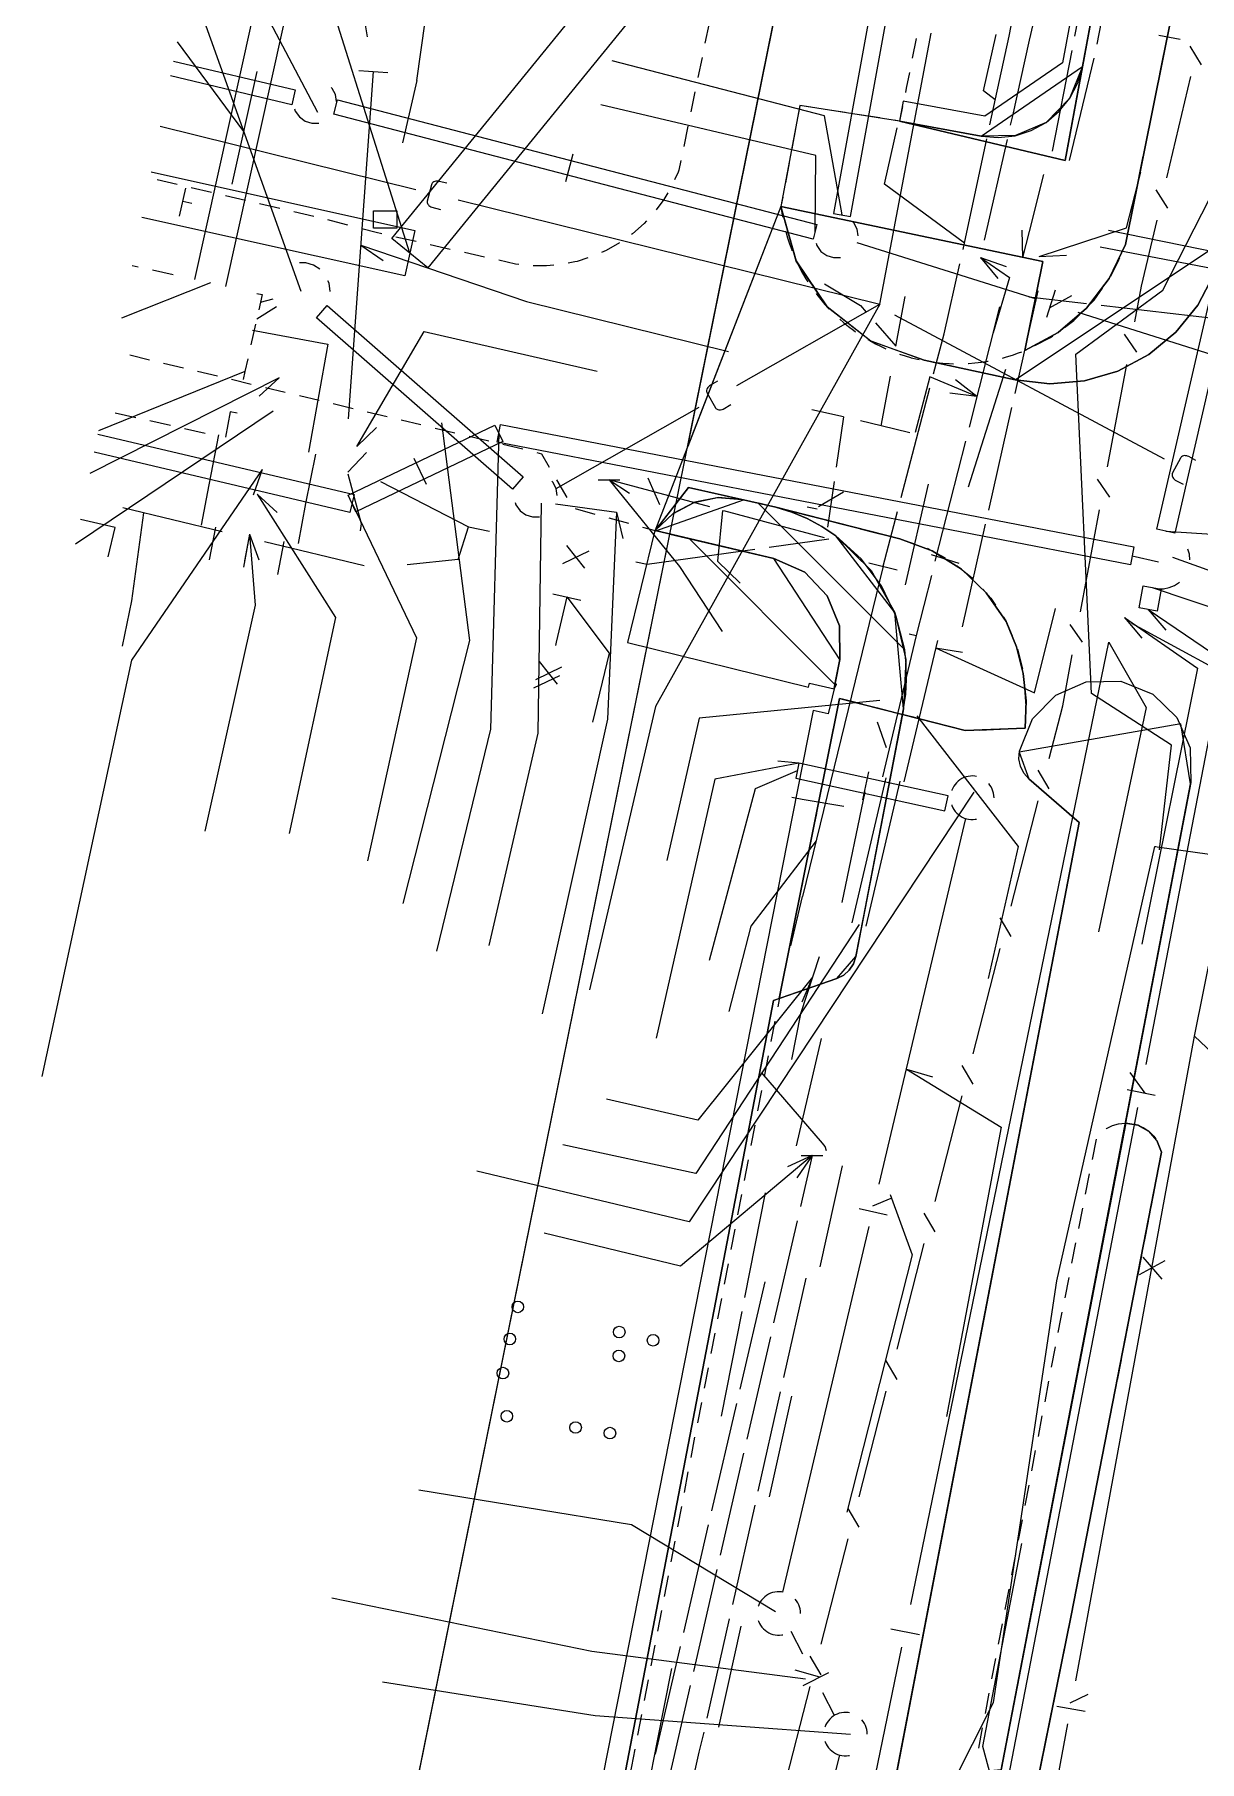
# Model space of a CAD drawing. Header units: metres. Extents: x 3206 to 3701, y 9896 to 11410.
# Drawn here: x 3256.3 to 3296.4, y 10362.3 to 10421.8 of the extents above; entities that cross this region are included whole.
import ezdxf

# ---------------------------------------------------------------- set-up
doc = ezdxf.new("R2010")
doc.units = ezdxf.units.M
for name, color, linetype in [('BOUNDARY', 7, 'Continuous'), ('CURB', 7, 'Continuous'), ('ELECTR_CABLE', 7, 'Continuous'), ('ELECTR_CABLE_COMM', 7, 'Continuous'), ('GRASS', 7, 'Continuous'), ('GROUND', 7, 'Continuous'), ('HEAT', 7, 'Continuous'), ('ROAD', 7, 'Continuous'), ('SEWER', 7, 'Continuous'), ('SIDEWALK_PATH', 7, 'Continuous'), ('WATER_PIPELINE', 7, 'Continuous')]:
    doc.layers.add(name, color=color, linetype=linetype)

# ---------------------------------------------------------------- blocks, each defined once
blk = doc.blocks.new('МОЖЖЕВЕЛЬНИК_СКАЛЬНЫЙ')
blk.add_circle((0, 0), 0.2)

msp = doc.modelspace()

# ---------------------------------------------------------------- linework, layer by layer
at = {"layer": 'BOUNDARY'}
msp.add_lwpolyline([(3253.023, 9915.673), (3233.596, 10020.109), (3233.041, 10027.227), (3225.675, 10139.955), (3262.083, 10325.257), (3335.841, 10689.444), (3351.098, 10763.684), (3367.768, 10831.231), (3377.814, 10869.112), (3520.394, 11207.447), (3551.174, 11273.829), (3554.005, 11279.367), (3611.719, 11390.174), (3639.436, 11373.131), (3680.635, 11298.581), (3281.247, 9920.202)], close=True, dxfattribs=at)
at = {"layer": 'CURB'}
for points in [[(3292.369, 10420.722), (3295.61, 10438.186)], [(3295.272, 10421.647), (3295.41, 10422.333)], [(3279.503, 10422.217), (3279.36, 10421.523)], [(3286.639, 10421.691), (3286.501, 10421.005)], [(3295.035, 10420.47), (3295.173, 10421.157)], [(3279.259, 10421.033), (3279.116, 10420.339)], [(3286.403, 10420.514), (3286.294, 10419.972), (3286.265, 10419.827)], [(3288.872, 10418.319), (3292.369, 10420.722)], [(3294.798, 10419.293), (3294.936, 10419.98)], [(3279.016, 10419.849), (3278.873, 10419.154)], [(3283.01, 10419.319), (3282.629, 10419.379), (3282.614, 10419.299), (3282.571, 10419.069)], [(3286.167, 10419.337), (3286.067, 10418.84), (3285.876, 10418.87)], [(3284.196, 10419.133), (3283.504, 10419.242)], [(3285.382, 10418.947), (3284.69, 10419.056)], [(3286.067, 10418.84), (3288.872, 10418.319)], [(3294.561, 10418.116), (3294.582, 10418.216), (3294.7, 10418.803)], [(3278.772, 10418.665), (3278.629, 10417.97)], [(3282.479, 10418.578), (3282.351, 10417.889)], [(3294.325, 10416.939), (3294.395, 10417.287), (3294.463, 10417.626)], [(3278.528, 10417.481), (3278.461, 10417.153), (3278.434, 10417.083), (3278.31, 10416.81)], [(3282.259, 10417.398), (3282.13, 10416.709)], [(3261.176, 10416.65), (3260.485, 10416.811)], [(3262.353, 10416.374), (3261.662, 10416.535)], [(3278.078, 10416.368), (3277.941, 10416.135), (3277.68, 10415.782)], [(3294.088, 10415.762), (3294.226, 10416.449)], [(3263.53, 10416.098), (3262.84, 10416.26)], [(3264.707, 10415.822), (3264.017, 10415.984)], [(3282.038, 10416.218), (3281.979, 10415.899), (3282.008, 10415.68), (3282.034, 10415.527)], [(3265.884, 10415.547), (3265.194, 10415.708)], [(3267.057, 10415.254), (3266.488, 10415.405), (3266.371, 10415.432)], [(3277.35, 10415.407), (3277.262, 10415.311), (3276.861, 10414.956), (3276.827, 10414.931)], [(3293.851, 10414.585), (3293.989, 10415.272)], [(3268.228, 10414.952), (3268.029, 10414.997), (3267.54, 10415.127)], [(3269.407, 10414.686), (3268.715, 10414.842)], [(3270.586, 10414.419), (3269.894, 10414.576)], [(3276.419, 10414.641), (3275.961, 10414.381), (3275.794, 10414.308)], [(3282.141, 10415.038), (3282.143, 10415.03), (3282.204, 10414.817), (3282.272, 10414.606), (3282.348, 10414.398), (3282.359, 10414.373)], [(3290.047, 10409.92), (3297.228, 10414.716)], [(3271.765, 10414.153), (3271.074, 10414.309)], [(3272.946, 10413.899), (3272.837, 10413.911), (3272.253, 10414.043)], [(3275.33, 10414.123), (3274.96, 10414.006), (3274.873, 10413.988), (3274.646, 10413.942)], [(3293.349, 10413.497), (3293.623, 10414.055), (3293.657, 10414.125)], [(3274.152, 10413.871), (3273.903, 10413.847), (3273.444, 10413.85)], [(3282.56, 10413.915), (3282.62, 10413.793), (3282.725, 10413.598), (3282.837, 10413.407), (3282.902, 10413.305)], [(3283.188, 10412.894), (3283.213, 10412.86), (3283.351, 10412.688), (3283.496, 10412.52), (3283.642, 10412.362)], [(3292.633, 10412.535), (3292.765, 10412.668), (3293.062, 10413.087)], [(3291.748, 10411.73), (3292.069, 10411.964), (3292.282, 10412.18)], [(3284.003, 10412.016), (3284.131, 10411.904), (3284.304, 10411.765), (3284.481, 10411.633), (3284.553, 10411.583)], [(3284.974, 10411.313), (3285.039, 10411.274), (3285.234, 10411.168), (3285.432, 10411.07), (3285.597, 10410.995)], [(3290.727, 10411.106), (3291.269, 10411.38), (3291.344, 10411.435)], [(3259.54, 10410.782), (3260.223, 10410.618)], [(3260.709, 10410.502), (3261.392, 10410.338)], [(3286.063, 10410.812), (3286.256, 10410.748), (3286.446, 10410.693), (3286.469, 10410.687), (3286.684, 10410.633), (3286.737, 10410.622)], [(3287.229, 10410.534), (3287.337, 10410.519), (3287.558, 10410.497), (3287.778, 10410.482), (3287.926, 10410.478)], [(3288.426, 10410.487), (3288.442, 10410.488), (3288.663, 10410.505), (3288.883, 10410.531), (3289.101, 10410.564), (3289.122, 10410.568)], [(3289.61, 10410.675), (3289.748, 10410.712), (3289.96, 10410.777), (3290.169, 10410.849), (3290.276, 10410.891)], [(3261.878, 10410.222), (3262.561, 10410.059)], [(3263.047, 10409.942), (3263.73, 10409.779)], [(3264.216, 10409.662), (3264.899, 10409.499)], [(3265.385, 10409.383), (3266.068, 10409.219)], [(3266.555, 10409.103), (3267.237, 10408.939)], [(3267.724, 10408.823), (3268.407, 10408.66)], [(3268.893, 10408.543), (3269.576, 10408.38)], [(3270.062, 10408.263), (3270.745, 10408.1)], [(3271.231, 10407.984), (3271.914, 10407.82)], [(3272.4, 10407.704), (3273.083, 10407.54)], [(3273.568, 10407.419), (3273.723, 10407.378), (3273.997, 10406.911)], [(3274.25, 10406.479), (3274.606, 10405.874)], [(3277.644, 10404.726), (3277.632, 10404.71), (3280.683, 10405.793)], [(3278.105, 10405.32), (3278.535, 10405.874)], [(3278.866, 10406.2), (3279.552, 10406.049)], [(3280.041, 10405.942), (3280.726, 10405.791)], [(3281.214, 10405.682), (3281.894, 10405.508)], [(3274.892, 10405.486), (3275.569, 10405.299)], [(3276.051, 10405.166), (3276.727, 10404.979)], [(3282.379, 10405.384), (3283.059, 10405.209)], [(3283.543, 10405.085), (3284.223, 10404.91)], [(3277.209, 10404.846), (3277.644, 10404.726), (3277.798, 10404.925)], [(3281.737, 10403.771), (3277.644, 10404.726)], [(3285.898, 10401.905), (3283.872, 10404.549)], [(3284.707, 10404.786), (3285.157, 10404.67), (3285.388, 10404.614)], [(3285.874, 10404.496), (3286.072, 10404.448), (3286.544, 10404.288)], [(3287.015, 10404.121), (3287.633, 10403.789)], [(3284.002, 10400.283), (3281.737, 10403.771)], [(3288.047, 10403.511), (3288.57, 10403.104), (3288.597, 10403.075)], [(3288.934, 10402.706), (3289.215, 10402.4), (3289.371, 10402.159)], [(3286.202, 10398.587), (3285.898, 10401.905)], [(3289.642, 10401.739), (3289.733, 10401.599), (3289.945, 10401.107)], [(3283.808, 10399.278), (3284.002, 10400.283)], [(3290.13, 10400.644), (3290.296, 10399.962)], [(3290.361, 10399.468), (3290.405, 10398.844), (3290.405, 10398.767)], [(3283.918, 10398.557), (3283.776, 10397.854)], [(3284.791, 10398.742), (3284.097, 10398.919)], [(3284.829, 10391.447), (3286.202, 10398.587)], [(3285.97, 10398.441), (3285.276, 10398.618)], [(3287.149, 10398.141), (3286.455, 10398.318)], [(3288.328, 10397.84), (3287.634, 10398.017)], [(3295.759, 10398.067), (3290.192, 10397.096)], [(3290.401, 10398.267), (3290.398, 10397.916)], [(3296.091, 10395.997), (3295.759, 10398.067)], [(3283.678, 10397.364), (3283.536, 10396.662)], [(3289.541, 10397.874), (3288.825, 10397.838)], [(3290.192, 10397.096), (3290.523, 10396.171)], [(3283.438, 10396.172), (3283.296, 10395.469)], [(3290.523, 10396.171), (3292.252, 10394.672)], [(3289.563, 10362.025), (3296.091, 10395.997)], [(3283.198, 10394.979), (3283.056, 10394.276)], [(3292.252, 10394.672), (3288.575, 10375.516)], [(3282.958, 10393.786), (3282.816, 10393.084)], [(3282.717, 10392.593), (3282.576, 10391.891)], [(3282.477, 10391.401), (3282.336, 10390.698)], [(3284.56, 10390.048), (3284.829, 10391.447)], [(3282.237, 10390.208), (3282.105, 10389.551), (3282.096, 10389.505)], [(3283.905, 10389.292), (3284.56, 10390.048)], [(3282.001, 10389.014), (3281.866, 10388.311)], [(3281.771, 10387.82), (3281.635, 10387.116)], [(3281.541, 10386.625), (3281.405, 10385.921)], [(3281.31, 10385.43), (3281.174, 10384.727)], [(3281.08, 10384.236), (3280.944, 10383.532)], [(3293.183, 10384.113), (3293.197, 10384.124), (3293.399, 10384.224), (3293.614, 10384.287), (3293.838, 10384.311), (3293.86, 10384.309)], [(3294.346, 10384.209), (3294.485, 10384.146), (3294.669, 10384.018), (3294.829, 10383.859), (3294.894, 10383.766)], [(3292.711, 10383.057), (3292.85, 10383.759)], [(3280.849, 10383.041), (3280.713, 10382.337)], [(3295.095, 10383.313), (3294.958, 10382.611)], [(3292.475, 10381.865), (3292.614, 10382.566)], [(3280.619, 10381.847), (3280.483, 10381.143)], [(3294.862, 10382.12), (3294.725, 10381.418)], [(3292.238, 10380.673), (3292.377, 10381.374)], [(3280.388, 10380.652), (3280.252, 10379.948)], [(3294.629, 10380.927), (3294.492, 10380.225)], [(3292.002, 10379.48), (3292.141, 10380.182)], [(3280.158, 10379.457), (3280.022, 10378.754)], [(3294.396, 10379.735), (3294.258, 10379.033)], [(3291.766, 10378.288), (3291.905, 10378.99)], [(3279.927, 10378.263), (3279.791, 10377.559)], [(3294.162, 10378.542), (3294.025, 10377.84)], [(3291.533, 10377.096), (3291.624, 10377.57), (3291.669, 10377.798)], [(3279.697, 10377.068), (3279.561, 10376.364)], [(3293.929, 10377.349), (3293.792, 10376.647)], [(3291.305, 10375.902), (3291.439, 10376.604)], [(3279.466, 10375.873), (3279.33, 10375.17)], [(3293.696, 10376.157), (3293.559, 10375.455)], [(3288.575, 10375.516), (3281.229, 10337.246)], [(3291.077, 10374.708), (3291.211, 10375.411)], [(3279.236, 10374.679), (3279.1, 10373.975)], [(3293.463, 10374.964), (3293.326, 10374.262)], [(3290.848, 10373.515), (3290.983, 10374.217)], [(3293.23, 10373.771), (3293.092, 10373.069)], [(3279.005, 10373.484), (3278.87, 10372.78)], [(3290.62, 10372.321), (3290.754, 10373.023)], [(3292.996, 10372.578), (3292.859, 10371.876)], [(3278.776, 10372.289), (3278.641, 10371.585)], [(3290.392, 10371.127), (3290.526, 10371.83)], [(3292.763, 10371.386), (3292.626, 10370.684)], [(3278.547, 10371.094), (3278.412, 10370.391)], [(3290.163, 10369.934), (3290.298, 10370.636)], [(3292.53, 10370.193), (3292.393, 10369.491)], [(3278.318, 10369.899), (3278.183, 10369.196)], [(3289.935, 10368.74), (3290.069, 10369.442)], [(3292.297, 10369), (3292.159, 10368.298)], [(3278.088, 10368.705), (3277.953, 10368.001)], [(3289.707, 10367.546), (3289.841, 10368.249)], [(3292.063, 10367.808), (3291.973, 10367.345), (3291.925, 10367.106)], [(3277.859, 10367.51), (3277.724, 10366.806)], [(3289.478, 10366.353), (3289.613, 10367.055)], [(3291.825, 10366.616), (3291.683, 10365.915)], [(3277.63, 10366.315), (3277.495, 10365.611)], [(3289.25, 10365.159), (3289.384, 10365.861)], [(3291.584, 10365.425), (3291.442, 10364.724)], [(3277.401, 10365.12), (3277.266, 10364.416)], [(3289.022, 10363.965), (3289.156, 10364.668)], [(3291.343, 10364.233), (3291.201, 10363.532)], [(3277.171, 10363.925), (3277.036, 10363.221)], [(3288.793, 10362.772), (3288.928, 10363.474)], [(3291.102, 10363.042), (3290.96, 10362.341)], [(3276.942, 10362.73), (3276.829, 10362.14), (3276.807, 10362.026)]]:
    msp.add_lwpolyline(points, dxfattribs=at)
at = {"layer": 'ELECTR_CABLE'}
for points in [[(3294.939, 10393.835), (3305.836, 10392.297), (3307.349, 10399.502), (3308.037, 10401.53), (3310.237, 10410.233), (3311.391, 10417.791), (3309.911, 10419.204), (3311.869, 10418.573), (3313.291, 10425.635), (3315.121, 10434.217), (3317.398, 10443.273), (3318.991, 10445.191), (3320.218, 10452.374), (3318.339, 10453.527)], [(3292.775, 10425.241), (3292.097, 10421.766)], [(3292.873, 10421.494), (3293.562, 10425.05)], [(3267.435, 10423.473), (3267.727, 10421.748)], [(3289.181, 10418.714), (3289.839, 10421.768), (3289.993, 10422.532)], [(3269.434, 10420.237), (3269.715, 10422.27)], [(3289.365, 10419.569), (3288.955, 10419.888), (3289.398, 10421.821)], [(3289.893, 10418.696), (3289.968, 10419.025), (3290.548, 10421.623), (3290.671, 10422.173)], [(3292.001, 10421.275), (3291.324, 10417.8)], [(3267.93, 10420.55), (3267.07, 10408.58)], [(3267.431, 10420.586), (3268.429, 10420.514)], [(3291.915, 10417.485), (3292.771, 10421.005)], [(3269.434, 10420.237), (3268.943, 10418.089)], [(3288.3, 10414.628), (3285.543, 10416.667), (3285.982, 10418.602)], [(3288.252, 10414.411), (3288.3, 10414.628), (3289.075, 10418.226)], [(3288.992, 10414.734), (3289.782, 10418.208)], [(3295.024, 10393.728), (3295.437, 10397.333), (3292.683, 10399.113), (3292.14, 10410.804), (3295.131, 10413.017), (3297.018, 10416.704), (3297.398, 10418.521)], [(3290.309, 10414.142), (3290.541, 10415.032), (3291.035, 10416.998)], [(3290.881, 10414.172), (3293.888, 10415.161), (3294.382, 10417.082)], [(3267.94, 10415.153), (3267.94, 10415.753), (3268.74, 10415.753), (3268.74, 10415.153), (3267.94, 10415.153)], [(3267.5, 10414.565), (3273.216, 10412.618), (3280.171, 10410.894)], [(3267.5, 10414.565), (3268.271, 10414.038)], [(3290.309, 10414.142), (3290.294, 10415.076)], [(3293.267, 10415.084), (3297.043, 10414.309)], [(3288.855, 10414.136), (3289.852, 10413.446), (3289.288, 10411.544)], [(3288.855, 10414.136), (3289.453, 10413.418)], [(3288.855, 10414.136), (3289.738, 10413.829)], [(3290.881, 10414.172), (3291.814, 10414.216)], [(3296.865, 10413.751), (3292.972, 10414.492)], [(3287.24, 10410.126), (3287.605, 10411.513), (3288.143, 10413.923)], [(3283.475, 10413.237), (3284.714, 10412.49), (3284.913, 10412.26)], [(3285.938, 10411.078), (3286.255, 10412.799)], [(3290.044, 10409.455), (3290.84, 10412.989)], [(3290.522, 10412.788), (3292.509, 10412.558)], [(3289.514, 10412.439), (3288.462, 10408.297)], [(3293.006, 10412.5), (3296.979, 10412.039)], [(3267.37, 10407.63), (3269.687, 10411.586), (3275.649, 10410.222)], [(3285.24, 10411.883), (3285.938, 10411.078)], [(3285.433, 10408.334), (3285.75, 10410.055)], [(3288.728, 10409.344), (3287.113, 10410.028), (3286.606, 10408.11)], [(3288.728, 10409.344), (3287.997, 10409.925)], [(3288.441, 10406.236), (3289.727, 10410.286)], [(3286.121, 10405.868), (3287.113, 10409.643)], [(3288.728, 10409.344), (3287.802, 10409.465)], [(3284.13, 10408.649), (3283.048, 10408.886)], [(3284.13, 10408.649), (3283.879, 10406.917)], [(3289.139, 10405.433), (3289.934, 10408.967)], [(3267.37, 10407.63), (3268.041, 10408.28)], [(3286.418, 10408.096), (3285.433, 10408.334), (3284.717, 10408.507)], [(3267.05, 10406.745), (3267.7, 10407.416)], [(3288.339, 10407.812), (3287.286, 10403.671)], [(3267.49, 10404.72), (3267.53, 10404.96), (3267.07, 10406.671)], [(3268.186, 10406.415), (3271.213, 10404.86), (3271.941, 10404.707)], [(3275.682, 10406.479), (3276.432, 10406.479)], [(3276.057, 10406.479), (3278.488, 10403.487), (3279.953, 10401.254)], [(3276.057, 10406.479), (3276.756, 10406.016)], [(3279.529, 10405.543), (3276.057, 10406.479)], [(3277.81, 10405.619), (3277.407, 10406.535)], [(3283.808, 10406.422), (3283.58, 10404.849)], [(3286.271, 10402.854), (3287.067, 10406.327)], [(3284.133, 10406.056), (3283.272, 10405.546)], [(3260.014, 10405.34), (3259.607, 10402.307), (3259.276, 10400.747)], [(3262.731, 10404.686), (3259.302, 10405.511)], [(3279.969, 10405.424), (3279.794, 10403.67), (3280.572, 10402.915)], [(3283.483, 10404.477), (3280.012, 10405.413)], [(3285.498, 10403.497), (3285.994, 10405.384)], [(3270.857, 10403.735), (3271.213, 10404.86)], [(3281.574, 10404.154), (3283.627, 10404.439)], [(3288.233, 10401.412), (3289.029, 10404.946)], [(3267.619, 10403.51), (3264.19, 10404.335)], [(3275.354, 10404.014), (3274.453, 10403.58)], [(3275.219, 10403.43), (3274.599, 10404.214)], [(3276.977, 10403.651), (3277.367, 10403.569), (3281.079, 10404.085)], [(3287.15, 10403.9), (3288.106, 10403.606)], [(3270.857, 10403.735), (3269.103, 10403.549)], [(3285.498, 10403.497), (3282.72, 10392.124)], [(3285.012, 10403.616), (3285.984, 10403.378)], [(3287.163, 10403.186), (3286.637, 10401.115)], [(3274.115, 10402.554), (3275.088, 10402.326)], [(3274.602, 10402.44), (3274.238, 10400.886)], [(3274.602, 10402.44), (3276.064, 10400.5), (3275.49, 10398.13)], [(3287.306, 10400.685), (3290.716, 10399.138), (3291.441, 10402.04)], [(3274.238, 10400.886), (3274.211, 10400.769)], [(3286.637, 10401.115), (3285.482, 10396.237)], [(3287.367, 10400.943), (3286.212, 10396.065)], [(3286.394, 10401.173), (3286.637, 10401.116)], [(3287.306, 10400.685), (3288.229, 10400.54)], [(3274.351, 10399.726), (3273.449, 10399.293)], [(3274.419, 10400.02), (3273.518, 10399.586)], [(3274.285, 10399.435), (3273.664, 10400.219)], [(3285.385, 10398.877), (3279.16, 10398.268), (3278.042, 10393.363)], [(3285.62, 10397.247), (3285.303, 10398.125)], [(3286.664, 10398.342), (3290.147, 10393.838), (3289.122, 10389.296)], [(3284.433, 10391.214), (3285.604, 10396.208)], [(3282.356, 10395.538), (3282.711, 10395.475), (3284.142, 10395.234)], [(3284.089, 10391.913), (3284.883, 10395.726)], [(3284.919, 10391.1), (3286.09, 10396.094)], [(3269.284, 10258.405), (3270.745, 10266.554), (3272.325, 10274.718), (3275.38, 10290.86), (3275.753, 10293.674), (3273.694, 10294.865), (3274.506, 10299.861), (3275.401, 10304.281), (3278.3, 10306.84), (3276.686, 10307.682), (3277.486, 10312.72), (3279.572, 10316.124), (3280.331, 10319.685), (3280.465, 10321.985), (3283.667, 10334.682), (3283.088, 10336.246), (3284.444, 10341.413), (3287.85, 10361.475), (3289.304, 10364.338), (3291.481, 10378.872), (3294.864, 10393.845), (3294.918, 10393.838)], [(3283.187, 10394.036), (3280.945, 10391.1), (3280.188, 10388.161)], [(3282.314, 10390.417), (3282.72, 10392.124)], [(3284.676, 10391.157), (3279.047, 10382.572), (3274.461, 10383.562)], [(3283.292, 10390.044), (3282.65, 10388.072), (3282.34, 10386.5)], [(3283.062, 10389.34), (3279.113, 10384.408), (3275.966, 10385.14)], [(3283.062, 10389.34), (3282.695, 10388.481)], [(3282.514, 10383.524), (3283.373, 10387.229)], [(3283.552, 10383.349), (3283.499, 10383.505), (3283.408, 10383.616), (3281.322, 10386.043)], [(3283.052, 10383.189), (3278.514, 10379.374), (3273.816, 10380.52)], [(3283.052, 10383.189), (3282.202, 10382.801)], [(3283.052, 10383.189), (3282.524, 10382.419)], [(3283.052, 10383.189), (3282.648, 10381.43)], [(3282.677, 10383.189), (3283.427, 10383.189)], [(3283.33, 10379.361), (3284.095, 10382.84)], [(3281.435, 10381.911), (3280.724, 10378.303)], [(3282.536, 10380.943), (3281.727, 10377.426)], [(3280.572, 10375.14), (3281.431, 10378.845)], [(3282.076, 10375.541), (3282.845, 10378.965)], [(3280.628, 10377.813), (3279.916, 10374.205)], [(3281.615, 10376.939), (3280.806, 10373.422)], [(3281.198, 10371.63), (3281.967, 10375.053)], [(3281.584, 10371.425), (3282.35, 10374.905)], [(3279.601, 10370.947), (3280.459, 10374.652)], [(3280.694, 10372.934), (3279.885, 10369.417)], [(3280.319, 10367.718), (3281.088, 10371.142)], [(3278.63, 10366.755), (3279.488, 10370.46)], [(3279.773, 10368.93), (3278.964, 10365.413)], [(3279.441, 10363.807), (3280.21, 10367.23)], [(3279.839, 10363.489), (3280.604, 10366.969)], [(3277.659, 10362.563), (3277.749, 10362.951), (3278.517, 10366.268)], [(3278.204, 10365.518), (3277.7, 10362.962), (3277.493, 10361.91)], [(3278.852, 10364.926), (3278.043, 10361.409)], [(3278.548, 10359.899), (3279.161, 10362.628), (3279.331, 10363.318), (3279.331, 10363.319)]]:
    msp.add_lwpolyline(points, dxfattribs=at)
at = {"layer": 'ELECTR_CABLE_COMM'}
for points in [[(3296.471, 10420.784), (3296.077, 10421.421)], [(3295.28, 10416.883), (3296.102, 10420.372)], [(3295.306, 10415.834), (3294.911, 10416.471)], [(3294.171, 10411.921), (3294.402, 10413.153), (3294.937, 10415.423)], [(3294.244, 10410.874), (3293.821, 10411.493)], [(3293.233, 10406.923), (3293.894, 10410.447)], [(3293.306, 10405.877), (3292.883, 10406.495)], [(3292.294, 10401.925), (3292.956, 10405.449)], [(3292.368, 10400.879), (3291.945, 10401.497)], [(3291.687, 10398.689), (3292.018, 10400.451)], [(3291.219, 10396.872), (3291.687, 10398.689)], [(3291.223, 10395.823), (3290.842, 10396.468)], [(3289.91, 10391.784), (3290.845, 10395.419)], [(3289.914, 10390.735), (3289.533, 10391.381)], [(3288.601, 10386.697), (3289.536, 10390.332)], [(3288.605, 10385.648), (3288.223, 10386.294)], [(3287.292, 10381.61), (3288.227, 10385.244)], [(3287.295, 10380.561), (3286.914, 10381.206)], [(3285.983, 10376.523), (3286.918, 10380.157)], [(3285.986, 10375.474), (3285.605, 10376.119)], [(3284.673, 10371.435), (3285.609, 10375.07)], [(3284.677, 10370.386), (3284.296, 10371.032)], [(3283.364, 10366.348), (3284.3, 10369.983)], [(3283.368, 10365.299), (3282.987, 10365.944)], [(3282.055, 10361.261), (3282.99, 10364.895)]]:
    msp.add_lwpolyline(points, dxfattribs=at)
at = {"layer": 'GRASS'}
for points in [[(3292.369, 10420.722), (3295.61, 10438.186), (3288.988, 10439.326), (3288.862, 10438.727), (3294.813, 10437.681), (3291.681, 10420.849), (3289, 10419.008), (3286.195, 10419.528), (3286.067, 10418.84), (3288.872, 10418.319), (3289.461, 10418.269), (3290.043, 10418.334), (3290.601, 10418.511), (3291.118, 10418.796), (3291.57, 10419.177), (3291.935, 10419.635), (3292.205, 10420.154)], [(3278.816, 10404.453), (3277.638, 10404.727), (3276.691, 10400.876), (3282.932, 10399.335), (3282.962, 10399.469), (3283.808, 10399.278), (3283.835, 10399.419)], [(3281.737, 10403.771), (3278.816, 10404.453), (3283.835, 10399.419), (3284.002, 10400.283), (3283.997, 10401.444), (3283.572, 10402.483), (3282.796, 10403.294)]]:
    msp.add_lwpolyline(points, close=True, dxfattribs=at)
at = {"layer": 'GROUND'}
for points in [[(3295.597, 10438.188), (3292.366, 10420.712), (3291.925, 10419.617), (3291.118, 10418.796), (3290.064, 10418.338), (3288.872, 10418.319), (3286.067, 10418.84), (3286.067, 10418.84), (3282.629, 10419.379), (3281.979, 10415.899), (3278.766, 10407.629), (3314.852, 10585.81)], [(3236.498, 10195.038), (3262.083, 10325.257), (3278.154, 10404.607), (3281.737, 10403.771), (3282.796, 10403.294), (3283.572, 10402.483), (3283.997, 10401.444), (3284.002, 10400.283), (3283.844, 10399.465), (3283.884, 10399.427), (3283.808, 10399.278), (3283.603, 10398.413), (3283.092, 10398.529), (3270.339, 10333.95), (3268.708, 10327.143), (3267.903, 10323.781), (3262.36, 10299.171), (3254.085, 10262.525), (3249.157, 10243.577)]]:
    msp.add_lwpolyline(points, dxfattribs=at)
at = {"layer": 'HEAT'}
for points in [[(3261.782, 10413.379), (3264.145, 10424.076)], [(3262.856, 10413.142), (3265.219, 10423.839)], [(3263.472, 10418.48), (3261.183, 10421.568)], [(3263.072, 10416.667), (3263.93, 10420.551)], [(3259.623, 10413.867), (3259.835, 10413.819)], [(3260.322, 10413.71), (3261.034, 10413.55)], [(3262.319, 10413.261), (3259.256, 10412.053)], [(3263.921, 10412.9), (3264.106, 10412.859), (3264.048, 10412.599), (3263.988, 10412.332)], [(3263.878, 10411.844), (3263.718, 10411.132)], [(3263.772, 10411.631), (3266.369, 10411.153), (3265.699, 10407.433)], [(3263.608, 10410.644), (3263.509, 10410.205), (3263.448, 10409.933)], [(3264.686, 10409.988), (3258.17, 10406.691)], [(3263.509, 10410.205), (3258.469, 10408.168)], [(3264.686, 10409.988), (3263.996, 10409.359)], [(3264.479, 10408.839), (3257.678, 10404.263)], [(3259.746, 10408.619), (3259.034, 10408.779)], [(3263.247, 10408.779), (3263.003, 10408.823), (3262.845, 10407.947)], [(3260.945, 10408.349), (3260.233, 10408.509)], [(3262.145, 10408.079), (3261.433, 10408.239)], [(3262.605, 10408.023), (3262.261, 10406.304), (3261.999, 10404.915)], [(3264.101, 10406.835), (3259.602, 10400.262), (3256.513, 10385.91)], [(3264.101, 10406.835), (3263.799, 10405.951)], [(3265.939, 10407.357), (3265.599, 10405.656), (3265.341, 10404.285)], [(3263.93, 10405.98), (3266.627, 10401.728), (3265.039, 10394.293)], [(3263.93, 10405.98), (3264.623, 10405.354)], [(3258.799, 10403.828), (3259.036, 10404.835), (3257.85, 10405.114)], [(3263.67, 10404.6), (3263.864, 10402.161), (3262.133, 10394.366)], [(3262.495, 10404.847), (3262.282, 10403.716)], [(3263.67, 10404.6), (3263.456, 10403.465)], [(3263.67, 10404.6), (3263.492, 10403.683)], [(3263.67, 10404.6), (3263.991, 10403.723)], [(3264.845, 10404.353), (3264.63, 10403.215)]]:
    msp.add_lwpolyline(points, dxfattribs=at)
at = {"layer": 'ROAD'}
for points in [[(3296.895, 10413.555), (3296.342, 10412.494), (3295.589, 10411.563), (3294.657, 10410.794), (3293.589, 10410.227), (3292.441, 10409.888), (3291.248, 10409.783), (3290.047, 10409.92), (3286.912, 10410.603), (3285.073, 10411.261), (3283.571, 10412.436), (3282.506, 10414.018), (3281.979, 10415.899), (3277.632, 10404.71), (3278.799, 10406.215), (3280.683, 10405.793), (3281.802, 10405.532), (3286.072, 10404.448), (3287.192, 10404.029), (3288.195, 10403.399), (3289.051, 10402.582), (3289.733, 10401.599), (3290.091, 10400.72), (3290.323, 10399.804), (3290.426, 10398.865), (3290.398, 10397.916), (3288.328, 10397.84), (3286.164, 10398.392), (3284.56, 10390.048), (3284.476, 10389.798), (3284.334, 10389.582), (3284.14, 10389.41), (3283.905, 10389.292), (3281.723, 10388.536), (3275.298, 10355.09)], [(3284.253, 10352.997), (3292.252, 10394.672), (3290.523, 10396.171), (3290.347, 10396.371), (3290.231, 10396.606), (3290.18, 10396.864), (3290.199, 10397.13), (3290.642, 10398.236), (3291.446, 10399.058), (3292.5, 10399.518), (3293.691, 10399.539), (3294.797, 10399.096), (3295.619, 10398.291), (3296.079, 10397.238), (3296.1, 10396.046), (3293.845, 10384.309), (3294.274, 10384.237), (3294.645, 10384.031), (3294.929, 10383.715), (3295.095, 10383.313), (3291.973, 10367.345), (3288.851, 10351.923)]]:
    msp.add_lwpolyline(points, dxfattribs=at)
for points in [[(3278.799, 10406.215), (3277.644, 10404.726), (3278.252, 10405.308), (3278.984, 10405.693), (3279.792, 10405.864), (3280.632, 10405.804)], [(3289.733, 10401.599), (3289.051, 10402.582), (3288.195, 10403.399), (3287.192, 10404.029), (3286.072, 10404.448), (3281.802, 10405.532), (3282.353, 10405.362), (3282.884, 10405.14), (3283.392, 10404.868), (3283.872, 10404.549), (3285.082, 10403.357), (3285.898, 10401.905), (3286.284, 10400.283), (3286.202, 10398.587), (3286.164, 10398.392), (3288.328, 10397.84), (3290.398, 10397.916), (3290.426, 10398.865), (3290.323, 10399.804), (3290.091, 10400.72)], [(3285.15, 10339.055), (3285.593, 10339.095), (3285.984, 10339.28), (3286.29, 10339.585), (3286.477, 10339.989), (3287.035, 10342.854), (3288.699, 10351.171), (3291.973, 10367.345), (3295.095, 10383.313), (3294.931, 10383.712), (3294.651, 10384.026), (3294.285, 10384.233), (3293.86, 10384.309), (3289.563, 10362.025), (3289.19, 10361.993), (3288.863, 10361.833), (3288.616, 10361.567), (3288.477, 10361.219), (3288.477, 10360.844), (3288.608, 10360.505), (3288.852, 10360.236), (3289.187, 10360.068)]]:
    msp.add_lwpolyline(points, close=True, dxfattribs=at)
at = {"layer": 'SEWER'}
for points in [[(3284.38, 10415.548), (3286.789, 10428.836), (3286.199, 10428.948), (3283.79, 10415.66), (3284.38, 10415.548)], [(3266.02, 10419.14), (3262.169, 10426.439)], [(3265.45, 10412.97), (3261.614, 10423.697)], [(3285.387, 10412.529), (3287.156, 10421.873)], [(3261.049, 10420.91), (3265.245, 10419.912), (3265.125, 10419.404), (3260.946, 10420.398)], [(3284.085, 10415.604), (3283.478, 10419.021), (3276.164, 10420.913)], [(3266.67, 10419.51), (3266.63, 10419.751), (3266.515, 10419.966), (3266.483, 10419.996)], [(3266.572, 10419.073), (3266.702, 10419.578), (3283.22, 10415.281), (3283.09, 10414.775), (3266.572, 10419.073)], [(3283.155, 10415.028), (3283.178, 10417.655), (3275.776, 10419.398)], [(3265.221, 10419.266), (3265.246, 10419.18), (3265.388, 10418.981), (3265.586, 10418.839), (3265.819, 10418.767), (3266.061, 10418.774)], [(3260.595, 10418.666), (3269.4, 10416.486)], [(3274.803, 10417.701), (3274.554, 10416.742)], [(3270.472, 10416.696), (3270.202, 10416.763), (3270.164, 10416.77), (3270.133, 10416.77), (3270.09, 10416.769), (3270.05, 10416.76), (3270.019, 10416.747), (3269.987, 10416.724), (3269.959, 10416.698), (3269.946, 10416.673), (3269.935, 10416.647), (3269.794, 10416.079), (3269.793, 10416.054), (3269.794, 10416.032), (3269.802, 10416.004), (3269.813, 10415.982), (3269.83, 10415.955), (3269.849, 10415.929), (3269.877, 10415.907), (3269.918, 10415.881), (3269.952, 10415.868), (3270.253, 10415.793)], [(3270.857, 10416.126), (3285.387, 10412.529)], [(3284.64, 10414.88), (3284.6, 10415.121), (3284.485, 10415.336), (3284.453, 10415.366)], [(3283.191, 10414.636), (3283.216, 10414.55), (3283.358, 10414.351), (3283.556, 10414.209), (3283.789, 10414.137), (3284.031, 10414.144)], [(3284.598, 10414.66), (3290.776, 10412.71)], [(3266.086, 10413.737), (3265.875, 10413.875), (3265.605, 10413.958), (3265.387, 10413.961)], [(3266.45, 10412.97), (3266.41, 10413.249), (3266.371, 10413.335)], [(3291.426, 10413.013), (3291.128, 10412.068)], [(3291.234, 10412.405), (3291.999, 10412.832)], [(3263.919, 10412.025), (3264.601, 10412.446)], [(3264.048, 10412.599), (3264.484, 10412.714)], [(3266.339, 10412.484), (3273.098, 10406.582), (3272.731, 10406.159), (3265.972, 10412.061), (3266.339, 10412.484)], [(3285.387, 10412.529), (3277.662, 10398.668), (3275.381, 10388.903)], [(3280.46, 10409.726), (3285.387, 10412.529)], [(3292.207, 10412.259), (3298.385, 10410.308)], [(3285.886, 10412.159), (3295.183, 10407.204)], [(3279.789, 10409.874), (3279.547, 10409.737), (3279.515, 10409.716), (3279.492, 10409.695), (3279.462, 10409.664), (3279.439, 10409.63), (3279.425, 10409.599), (3279.418, 10409.56), (3279.416, 10409.522), (3279.424, 10409.495), (3279.433, 10409.469), (3279.723, 10408.96), (3279.739, 10408.941), (3279.755, 10408.926), (3279.78, 10408.911), (3279.803, 10408.903), (3279.834, 10408.894), (3279.866, 10408.889), (3279.901, 10408.893), (3279.949, 10408.902), (3279.983, 10408.916), (3280.252, 10409.069)], [(3294.562, 10386.325), (3299.019, 10409.417)], [(3296.23, 10387.3), (3300.68, 10409.426)], [(3274.23, 10406.181), (3279.157, 10408.984)], [(3270.28, 10408.443), (3271.242, 10400.946), (3268.956, 10391.878)], [(3296.273, 10407.145), (3296.028, 10407.276), (3295.992, 10407.292), (3295.963, 10407.3), (3295.921, 10407.31), (3295.88, 10407.311), (3295.846, 10407.305), (3295.809, 10407.291), (3295.776, 10407.272), (3295.757, 10407.251), (3295.74, 10407.229), (3295.465, 10406.713), (3295.457, 10406.688), (3295.453, 10406.667), (3295.454, 10406.638), (3295.459, 10406.614), (3295.469, 10406.583), (3295.481, 10406.553), (3295.503, 10406.526), (3295.536, 10406.49), (3295.566, 10406.469), (3295.84, 10406.323)], [(3274.27, 10405.94), (3274.23, 10406.181), (3274.115, 10406.396), (3274.083, 10406.426)], [(3273.72, 10405.673), (3273.605, 10397.748), (3271.917, 10390.428)], [(3272.821, 10405.696), (3272.846, 10405.61), (3272.988, 10405.411), (3273.186, 10405.269), (3273.419, 10405.197), (3273.661, 10405.204)], [(3274.211, 10405.649), (3276.318, 10405.368)], [(3276.318, 10405.368), (3275.997, 10398.235), (3273.748, 10388.07)], [(3276.318, 10405.368), (3276.527, 10404.457)], [(3282.595, 10396.712), (3279.703, 10396.158), (3277.675, 10387.237)], [(3282.595, 10396.712), (3281.87, 10396.777)], [(3282.595, 10396.712), (3282.489, 10396.192), (3287.624, 10395.071), (3287.737, 10395.589), (3282.595, 10396.712)], [(3282.542, 10396.452), (3281.092, 10395.834), (3279.51, 10389.91)], [(3284.998, 10396.411), (3284.787, 10395.444)], [(3288.711, 10396.257), (3288.663, 10396.265), (3288.586, 10396.271), (3288.508, 10396.269), (3288.432, 10396.258), (3288.356, 10396.24), (3288.283, 10396.214), (3288.213, 10396.181), (3288.147, 10396.141), (3288.086, 10396.094), (3288.029, 10396.041), (3287.978, 10395.983), (3287.934, 10395.919), (3287.896, 10395.852), (3287.866, 10395.78), (3287.862, 10395.767)], [(3288.625, 10395.713), (3278.814, 10380.907), (3271.506, 10382.649)], [(3289.32, 10395.521), (3289.316, 10395.599), (3289.304, 10395.675), (3289.284, 10395.75), (3289.257, 10395.822), (3289.222, 10395.892), (3289.18, 10395.957), (3289.136, 10396.012)], [(3287.862, 10395.276), (3287.87, 10395.25), (3287.902, 10395.179), (3287.941, 10395.112), (3287.987, 10395.05), (3288.038, 10394.992), (3288.096, 10394.94), (3288.158, 10394.894), (3288.225, 10394.855), (3288.295, 10394.823), (3288.369, 10394.799), (3288.445, 10394.782), (3288.521, 10394.773), (3288.599, 10394.772), (3288.676, 10394.779), (3288.711, 10394.786)], [(3285.368, 10382.206), (3288.351, 10394.804)], [(3292.135, 10365.089), (3296.23, 10387.3)], [(3296.23, 10387.3), (3298.731, 10384.944), (3297.314, 10377.552)], [(3286.305, 10386.163), (3289.562, 10384.168), (3287.678, 10374.198)], [(3286.305, 10386.163), (3287.203, 10385.906)], [(3294.528, 10385.342), (3294.016, 10386.052)], [(3293.902, 10385.463), (3294.875, 10385.275)], [(3289.82, 10361.76), (3294.278, 10384.852)], [(3285.738, 10381.852), (3286.499, 10379.771), (3284.253, 10370.902)], [(3284.673, 10381.372), (3285.637, 10381.144)], [(3285.141, 10381.457), (3285.775, 10381.728)], [(3282.04, 10368.149), (3285.022, 10380.747)], [(3294.337, 10379.094), (3295.217, 10379.571)], [(3294.444, 10379.685), (3295.101, 10378.931)], [(3281.793, 10367.471), (3276.833, 10370.465), (3269.503, 10371.662)], [(3289.41, 10361.08), (3288.939, 10362.826), (3290.284, 10369.827)], [(3282.045, 10368.147), (3281.997, 10368.156), (3281.92, 10368.161), (3281.843, 10368.159), (3281.766, 10368.149), (3281.691, 10368.13), (3281.618, 10368.105), (3281.548, 10368.071), (3281.481, 10368.031), (3281.42, 10367.984), (3281.363, 10367.931), (3281.313, 10367.873), (3281.268, 10367.809), (3281.231, 10367.742), (3281.2, 10367.67), (3281.196, 10367.657)], [(3282.825, 10365.151), (3275.465, 10366.102), (3266.503, 10367.939)], [(3282.654, 10367.411), (3282.65, 10367.489), (3282.638, 10367.565), (3282.618, 10367.64), (3282.591, 10367.713), (3282.556, 10367.782), (3282.514, 10367.847), (3282.471, 10367.902)], [(3281.196, 10367.166), (3281.205, 10367.14), (3281.236, 10367.069), (3281.275, 10367.002), (3281.321, 10366.94), (3281.373, 10366.882), (3281.43, 10366.83), (3281.492, 10366.784), (3281.559, 10366.745), (3281.63, 10366.713), (3281.703, 10366.689), (3281.779, 10366.672), (3281.856, 10366.663), (3281.933, 10366.662), (3282.01, 10366.669), (3282.045, 10366.676)], [(3282.734, 10366.014), (3282.332, 10366.795)], [(3283.314, 10365.22), (3282.473, 10365.462)], [(3282.748, 10364.928), (3283.628, 10365.382)], [(3284.37, 10363.236), (3275.582, 10363.887), (3268.246, 10365.043)], [(3283.822, 10363.898), (3283.42, 10364.68)], [(3291.946, 10364.329), (3292.566, 10364.631)], [(3284.345, 10363.989), (3284.297, 10363.997), (3284.22, 10364.003), (3284.142, 10364), (3284.066, 10363.99), (3283.99, 10363.972), (3283.917, 10363.946), (3283.847, 10363.913), (3283.781, 10363.873), (3283.72, 10363.826), (3283.663, 10363.773), (3283.612, 10363.714), (3283.568, 10363.651), (3283.53, 10363.583), (3283.5, 10363.512), (3283.496, 10363.498)], [(3291.483, 10364.221), (3292.457, 10364.041)], [(3284.954, 10363.253), (3284.95, 10363.33), (3284.938, 10363.407), (3284.918, 10363.482), (3284.891, 10363.554), (3284.856, 10363.623), (3284.814, 10363.689), (3284.77, 10363.744)], [(3287.768, 10341.402), (3291.863, 10363.613)], [(3283.496, 10363.008), (3283.505, 10362.982), (3283.536, 10362.911), (3283.575, 10362.844), (3283.621, 10362.781), (3283.672, 10362.724), (3283.73, 10362.672), (3283.792, 10362.626), (3283.859, 10362.587), (3283.93, 10362.555), (3284.003, 10362.53), (3284.079, 10362.513), (3284.156, 10362.504), (3284.233, 10362.504), (3284.31, 10362.511), (3284.345, 10362.517)], [(3281.192, 10351.349), (3284.007, 10362.529)]]:
    msp.add_lwpolyline(points, dxfattribs=at)
at = {"layer": 'SIDEWALK_PATH'}
for points in [[(3299.073, 10442.796), (3300.984, 10454.273), (3298.271, 10454.026), (3295.708, 10438.79), (3291.769, 10417.486), (3286.067, 10418.84), (3282.629, 10419.379), (3281.979, 10415.899), (3290.998, 10413.999), (3290.385, 10410.933), (3291.528, 10411.554), (3292.507, 10412.39), (3293.291, 10413.411), (3293.851, 10414.585), (3296.412, 10427.317)], [(3292.369, 10420.722), (3291.925, 10419.617), (3291.118, 10418.796), (3290.064, 10418.338), (3288.872, 10418.319), (3286.067, 10418.84), (3291.769, 10417.486)], [(3283.872, 10404.549), (3283.392, 10404.868), (3282.884, 10405.14), (3282.353, 10405.362), (3281.802, 10405.532), (3281.199, 10405.673), (3286.242, 10400.619), (3285.951, 10401.764), (3285.447, 10402.82), (3284.748, 10403.758)], [(3286.164, 10398.392), (3285.97, 10398.441), (3283.996, 10398.945), (3281.914, 10388.602), (3283.905, 10389.292), (3284.14, 10389.41), (3284.334, 10389.582), (3284.476, 10389.798), (3284.56, 10390.048), (3284.829, 10391.447)]]:
    msp.add_lwpolyline(points, close=True, dxfattribs=at)
for points in [[(3296.412, 10427.317), (3293.851, 10414.585), (3293.291, 10413.411), (3292.507, 10412.39), (3291.528, 10411.554), (3290.385, 10410.933), (3290.998, 10413.999), (3281.979, 10415.899), (3282.507, 10414.019), (3283.572, 10412.437), (3285.074, 10411.263), (3286.912, 10410.603), (3290.047, 10409.92), (3291.248, 10409.783), (3292.44, 10409.888), (3293.588, 10410.227), (3294.656, 10410.793), (3295.588, 10411.562), (3296.341, 10412.493), (3296.894, 10413.554)], [(3272.196, 10338.942), (3281.723, 10388.536), (3281.914, 10388.602), (3283.996, 10398.945), (3286.164, 10398.392), (3286.202, 10398.587), (3286.277, 10399.093), (3286.309, 10399.602), (3286.297, 10400.111), (3286.242, 10400.619), (3281.199, 10405.673), (3280.683, 10405.793), (3279.831, 10405.866), (3279.008, 10405.702), (3278.263, 10405.316), (3277.644, 10404.726), (3281.737, 10403.771), (3282.796, 10403.294), (3283.572, 10402.483), (3283.997, 10401.444), (3284.002, 10400.283), (3283.844, 10399.465), (3283.884, 10399.427), (3283.808, 10399.278), (3283.603, 10398.413), (3283.092, 10398.529), (3270.339, 10333.95)], [(3281.229, 10337.246), (3292.252, 10394.672), (3290.523, 10396.171), (3290.347, 10396.371), (3290.231, 10396.606), (3290.18, 10396.864), (3290.199, 10397.13), (3290.642, 10398.236), (3291.446, 10399.058), (3292.5, 10399.518), (3293.691, 10399.539), (3294.797, 10399.096), (3295.619, 10398.291), (3296.079, 10397.238), (3296.1, 10396.046), (3289.563, 10362.025)]]:
    msp.add_lwpolyline(points, dxfattribs=at)
at = {"layer": 'WATER_PIPELINE'}
for points in [[(3269.814, 10413.783), (3268.57, 10414.789), (3289.681, 10440.709), (3290.924, 10439.702), (3269.814, 10413.783)], [(3269.192, 10414.286), (3265.413, 10426.265), (3266.864, 10434.038)], [(3294.997, 10421.796), (3295.729, 10421.664)], [(3295.546, 10404.635), (3294.932, 10404.776), (3298.453, 10420.071), (3299.067, 10419.929), (3295.546, 10404.635)], [(3260.276, 10417.089), (3269.367, 10415.067), (3269.017, 10413.505), (3259.958, 10415.52)], [(3261.467, 10416.532), (3261.248, 10415.558)], [(3261.365, 10416.079), (3261.678, 10416.008)], [(3295.239, 10404.706), (3302.145, 10404.258), (3303.571, 10412.065)], [(3258.445, 10408.051), (3267.272, 10405.967), (3267.128, 10405.353), (3258.32, 10407.433)], [(3267.336, 10405.376), (3267.064, 10405.944), (3272.124, 10408.364), (3272.396, 10407.796), (3267.336, 10405.376)], [(3272.26, 10408.08), (3271.974, 10397.881), (3270.111, 10390.24)], [(3272.2, 10407.771), (3272.32, 10408.389), (3294.14, 10404.169), (3294.02, 10403.551), (3272.2, 10407.771)], [(3269.328, 10407.229), (3269.758, 10406.329)], [(3267.2, 10405.66), (3269.424, 10401.028), (3267.728, 10393.348)], [(3282.877, 10405.55), (3283.232, 10405.482)], [(3294.08, 10403.86), (3294.991, 10403.655)], [(3296.07, 10403.72), (3296.05, 10403.919), (3295.998, 10404.088)], [(3295.465, 10403.814), (3305.449, 10400.228), (3304.462, 10394.911)], [(3294.454, 10402.823), (3295.075, 10402.713), (3294.94, 10401.955), (3294.32, 10402.065), (3294.454, 10402.823)], [(3294.764, 10402.768), (3302.519, 10400.161), (3300.898, 10392.393)], [(3295.006, 10402.726), (3295.159, 10402.724), (3295.356, 10402.762), (3295.54, 10402.838), (3295.706, 10402.949), (3295.708, 10402.95)], [(3293.819, 10401.737), (3296.328, 10399.985), (3294.412, 10390.478)], [(3293.819, 10401.737), (3294.414, 10401.017)], [(3294.062, 10401.538), (3298.459, 10399.152), (3296.991, 10391.75)], [(3294.63, 10402.01), (3300.355, 10398.129), (3298.674, 10390.446)], [(3294.63, 10402.01), (3295.235, 10401.298)], [(3286.45, 10367.721), (3293.275, 10400.883)], [(3293.275, 10400.883), (3294.562, 10398.629), (3292.916, 10390.902)], [(3285.77, 10366.883), (3286.747, 10366.682)], [(3279.323, 10333.09), (3286.148, 10366.252)]]:
    msp.add_lwpolyline(points, dxfattribs=at)

# ---------------------------------------------------------------- block references
at = {"layer": 'BUSH'}
for p in [(3272.913, 10377.976), (3272.638, 10376.869), (3276.407, 10377.109), (3276.395, 10376.287), (3277.573, 10376.825), (3272.4, 10375.693), (3272.534, 10374.207), (3274.903, 10373.82), (3276.087, 10373.626)]:
    msp.add_blockref('МОЖЖЕВЕЛЬНИК_СКАЛЬНЫЙ', p, dxfattribs=at)

doc.saveas('drawing.dxf')
